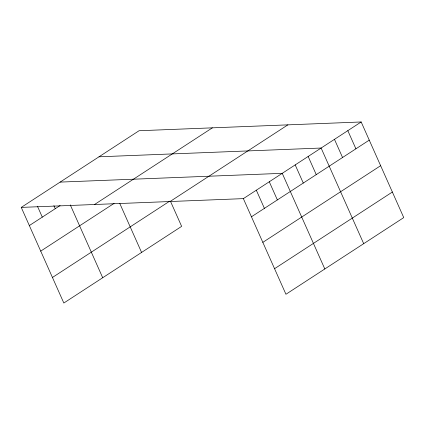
<?xml version="1.0" encoding="UTF-8"?>
<svg xmlns="http://www.w3.org/2000/svg" width="425" height="425" viewBox="0 0 425 425"><rect width="100%" height="100%" fill="white"/><g stroke="black" fill="none" stroke-linecap="round" stroke-linejoin="round"><path stroke-width="0.64" d="M21.25 207.4L139.06 130.735L361.17 121.97L403.75 217.6L285.94 294.265L243.36 198.634L21.25 207.4L63.83 303.03L181.64 226.366L170.515 201.381M29.336 225.563L60.111 205.535M94.547 204.51L212.357 127.845M40.715 251.127L114.155 203.341M52.445 277.467L169.697 201.163M170.064 201.524L287.874 124.86M243.36 198.634L361.17 121.97M251.446 216.792L369.256 140.128M262.831 242.356L380.641 165.692M274.555 268.696L392.365 192.031M99.004 156.804L321.119 148.033L363.694 243.663M60.127 182.102L282.237 173.331L324.817 268.961M347.82 130.656L355.906 148.814M334.47 139.347L342.555 157.505M308.157 156.469L316.243 174.627M295.2 164.9L303.285 183.058M269.28 181.767L277.366 199.925M256.323 190.198L264.408 208.356M119.808 203.522L141.583 252.434M70.284 204.908L102.707 277.732M53.906 205.668L55.255 208.696M37.443 206.231L42.293 217.127"/></g></svg>
